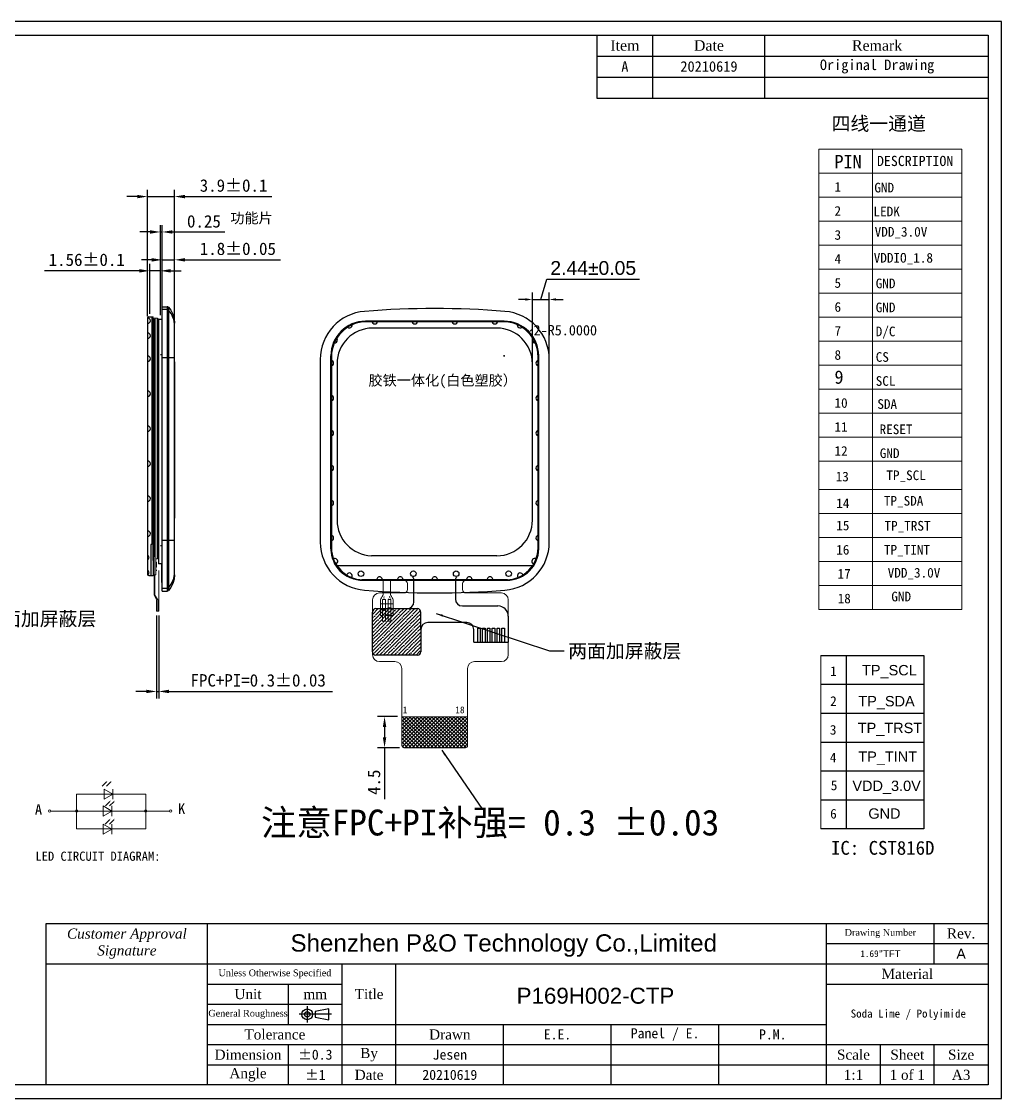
# Model space of a CAD drawing. Header units: inches. Extents: x 62 to 296, y 19 to 175.
# Drawn here: x 153.8 to 295.6, y 19.1 to 174.9 of the extents above; entities that cross this region are included whole.
import ezdxf

# ---------------------------------------------------------------- set-up
doc = ezdxf.new("R2010")
doc.units = ezdxf.units.IN
doc.header["$LTSCALE"] = 0.5
doc.header["$MEASUREMENT"] = 0
doc.linetypes.add('CENTER', pattern=[22, 20, -1, 0, -1])
for name, color, linetype in [('02___PRT_ALL_AXES', 7, 'Continuous'), ('BL-Housing', 7, 'Continuous'), ('BZ', 210, 'Continuous'), ('dim', 4, 'Continuous'), ('dimension', 3, 'Continuous'), ('FPC', 3, 'Continuous'), ('Frame', 7, 'Continuous'), ('圖框', 7, 'Continuous'), ('标注', 3, 'Continuous')]:
    doc.layers.add(name, color=color, linetype=linetype)
for name, color, linetype, lineweight in [('BLU', 2, 'Continuous', 5), ('DIM1', 7, 'Continuous', 13), ('DWG', 7, 'Continuous', 18), ('LED', 210, 'Continuous', 13)]:
    doc.layers.add(name, color=color, linetype=linetype, lineweight=lineweight)
doc.layers.add('C00-FF-00', color=3, linetype='Continuous', true_color=0x00ff00)
doc.styles.get("Standard").update_dxf_attribs({"font": 'arial.ttf'})
doc.styles.add('宋体', font='')
doc.styles.get('宋体').set_extended_font_data('SimSun')
doc.dimstyles.new('ISO-25', dxfattribs={"dimscale": 0.333333, "dimtxt": 2.5, "dimasz": 2.5, "dimexe": 0.3, "dimexo": 0.3, "dimgap": 0.3, "dimtad": 1, "dimdec": 5, "dimdsep": 46, "dimtxsty": 'Standard', "dimcen": 2.5, "dimadec": 0, "dimazin": 2, "dimtfac": 1, "dimtdec": 5, "dimtmove": 0, "dimatfit": 3, "dimfxl": 1, "dimarcsym": 0})
doc.dimstyles.new('ISO-25$0', dxfattribs={"dimtxt": 1.8, "dimasz": 1.5, "dimexe": 1, "dimexo": 0.625, "dimtad": 1, "dimdsep": 46, "dimtxsty": 'Standard', "dimcen": 2.5, "dimclrd": 3, "dimclre": 3, "dimclrt": 3, "dimadec": 0, "dimazin": 0, "dimtfac": 1, "dimtmove": 0, "dimatfit": 3, "dimfxl": 1, "dimarcsym": 0})
doc.dimstyles.get("Standard").update_dxf_attribs({"dimtxt": 0.18, "dimasz": 0.18, "dimexe": 0.18, "dimexo": 0.0625, "dimgap": 0.09, "dimtad": 0, "dimtih": 1, "dimtoh": 1, "dimdec": 4, "dimzin": 0, "dimdsep": 46, "dimtxsty": 'Standard', "dimcen": 0.09, "dimadec": 0, "dimazin": 0, "dimtfac": 1, "dimtdec": 4, "dimtofl": 0, "dimtmove": 0, "dimatfit": 3, "dimfxl": 1, "dimtolj": 1, "dimtzin": 0, "dimarcsym": 0})
doc.dimstyles.new('副本 (2)Standard', dxfattribs={"dimscale": 2, "dimtxt": 1, "dimasz": 0.5, "dimexe": 0.5, "dimexo": 0.5, "dimgap": 0.3, "dimtad": 1, "dimzin": 0, "dimdsep": 46, "dimtxsty": 'Standard', "dimcen": 0, "dimclrd": 5, "dimclre": 5, "dimclrt": 256, "dimadec": 1, "dimazin": 0, "dimtol": 1, "dimtp": 0.05, "dimtm": 0.05, "dimtfac": 1, "dimtofl": 0, "dimtmove": 1, "dimatfit": 3, "dimfxl": 1, "dimtolj": 1, "dimtzin": 0, "dimarcsym": 0})

# ---------------------------------------------------------------- blocks, each defined once
blk = doc.blocks.new('*D56')
at = {"color": 0, "lineweight": -2}
for p, q in [((227.53, 130.19), (227.4, 130.06)), ((227.71, 130.19), (227.53, 130.19)), ((223.54, 126.51), (223.72, 126.51)), ((223.63, 126.42), (223.63, 126.6))]:
    blk.add_line(p, q, dxfattribs=at)
at = {"color": 0}
blk.add_solid([(227.38, 130.09), (227.42, 130.04), (227.27, 129.94)], dxfattribs=at)
at = {"layer": 'Defpoints', "color": 0}
for p in [(227.27, 129.94), (223.63, 126.51)]:
    blk.add_point(p, dxfattribs=at)
at = {"color": 0, "insert": (232.49, 130.19), "char_height": 1.5, "attachment_point": 5, "style": '宋体'}
blk.add_mtext('\\A1;2-R5.0000', dxfattribs=at)
blk = doc.blocks.new('*D59')
at = {"layer": 'Defpoints', "color": 0}
for p in [(174.14, 140.38), (174.14, 133.6), (175.94, 130.66)]:
    blk.add_point(p, dxfattribs=at)
at = {"layer": '标注', "color": 3, "lineweight": -2}
for p, q in [((172.64, 140.38), (171.14, 140.38)), ((174.14, 134.22), (174.14, 141.38)), ((174.14, 140.38), (175.94, 140.38)), ((175.94, 131.28), (175.94, 141.38)), ((177.44, 140.38), (191.26, 140.38))]:
    blk.add_line(p, q, dxfattribs=at)
at = {"layer": '标注', "color": 3}
for points in [[(172.64, 140.63), (172.64, 140.13), (174.14, 140.38)], [(177.44, 140.63), (177.44, 140.13), (175.94, 140.38)]]:
    blk.add_solid(points, dxfattribs=at)
at = {"layer": '标注', "color": 3, "insert": (185.1, 141.97), "char_height": 1.8, "attachment_point": 5, "style": '宋体'}
blk.add_mtext('1.8%%P0.05', dxfattribs=at)
blk = doc.blocks.new('*D60')
at = {"color": 5, "lineweight": -2}
for p, q in [((228.94, 134.65), (229.82, 137.57)), ((229.82, 137.57), (243.24, 137.57)), ((227.72, 124.97), (227.72, 135.65)), ((230.16, 124.97), (230.16, 135.65)), ((226.72, 134.65), (225.72, 134.65)), ((227.72, 134.65), (230.16, 134.65)), ((231.16, 134.65), (232.16, 134.65))]:
    blk.add_line(p, q, dxfattribs=at)
at = {"color": 5}
for points in [[(226.72, 134.82), (226.72, 134.48), (227.72, 134.65)], [(231.16, 134.82), (231.16, 134.48), (230.16, 134.65)]]:
    blk.add_solid(points, dxfattribs=at)
at = {"layer": 'Defpoints', "color": 0}
for p in [(230.16, 134.65), (227.72, 123.97), (230.16, 123.97)]:
    blk.add_point(p, dxfattribs=at)
at = {"insert": (236.53, 139.19), "char_height": 2, "attachment_point": 5}
blk.add_mtext('\\A1;2.44±0.05', dxfattribs=at)
blk = doc.blocks.new('jsfj')
at = {"layer": 'DIM1', "color": 0}
for p, q in [((1281.38, -361.33), (1281.38, -396.16)), ((1281.63, -361.33), (1281.63, -398.46)), ((1281.88, -361.33), (1281.63, -361.33)), ((1281.88, -398.46), (1281.88, -361.33)), ((1281.63, -396.66), (1281.53, -396.66)), ((1281.53, -396.66), (1281.53, -397.36)), ((1281.53, -397.36), (1281.63, -397.36)), ((1281.63, -398.46), (1281.88, -398.46))]:
    blk.add_line(p, q, dxfattribs=at)
at = {"layer": 'DIM1'}
for p, q in [((1281.63, -361.33), (1281.38, -361.33)), ((1281.63, -396.16), (1281.38, -396.16))]:
    blk.add_line(p, q, dxfattribs=at)
blk = doc.blocks.new('sdfa')
at = {"color": 2}
for points in [[(1199.18, -387.95), (1199.05, -387.95), (1199.05, -353.58), (1199.18, -353.58)], [(1199.68, -387.95), (1199.81, -387.95), (1199.81, -353.58), (1199.68, -353.58)]]:
    blk.add_lwpolyline(points, close=True, dxfattribs=at)
blk.add_blockref('jsfj', (-82.2, 7.94))
blk = doc.blocks.new('*D61')
at = {"layer": 'Defpoints', "color": 0}
for p in [(172.34, 138.79), (172.34, 131.94), (173.89, 131.77)]:
    blk.add_point(p, dxfattribs=at)
at = {"layer": '标注', "color": 3, "lineweight": -2}
for p, q in [((170.84, 138.79), (157.12, 138.79)), ((172.34, 132.57), (172.34, 139.79)), ((173.89, 138.79), (172.34, 138.79)), ((173.89, 132.4), (173.89, 139.79)), ((175.39, 138.79), (176.89, 138.79))]:
    blk.add_line(p, q, dxfattribs=at)
at = {"layer": '标注', "color": 3}
for points in [[(170.84, 139.04), (170.84, 138.54), (172.34, 138.79)], [(175.39, 139.04), (175.39, 138.54), (173.89, 138.79)]]:
    blk.add_solid(points, dxfattribs=at)
at = {"layer": '标注', "color": 3, "insert": (163.23, 140.38), "char_height": 1.8, "attachment_point": 5, "style": '宋体'}
blk.add_mtext('{\\fSimSun|b0|i0|c134|p2;1.56%%p0.1}', dxfattribs=at)
blk = doc.blocks.new('*D62')
at = {"layer": 'Defpoints', "color": 0}
for p in [(175.94, 149.53), (172.04, 131.58), (175.94, 130.66)]:
    blk.add_point(p, dxfattribs=at)
at = {"layer": '标注', "color": 3, "lineweight": -2}
for p, q in [((172.04, 132.21), (172.04, 150.53)), ((175.94, 131.28), (175.94, 150.53)), ((170.54, 149.53), (169.04, 149.53)), ((172.04, 149.53), (175.94, 149.53)), ((177.44, 149.53), (190.02, 149.53))]:
    blk.add_line(p, q, dxfattribs=at)
at = {"layer": '标注', "color": 3}
for points in [[(170.54, 149.78), (170.54, 149.28), (172.04, 149.53)], [(177.44, 149.78), (177.44, 149.28), (175.94, 149.53)]]:
    blk.add_solid(points, dxfattribs=at)
at = {"layer": '标注', "color": 3, "insert": (184.48, 151.12), "char_height": 1.8, "attachment_point": 5, "style": '宋体'}
blk.add_mtext('3.9%%p0.1', dxfattribs=at)
blk = doc.blocks.new('*D65')
at = {"layer": 'Defpoints', "color": 0}
for p in [(174.14, 144.41), (173.89, 131.77), (174.14, 131.77)]:
    blk.add_point(p, dxfattribs=at)
at = {"layer": '标注', "color": 3, "lineweight": -2}
for p, q in [((173.89, 132.4), (173.89, 145.41)), ((174.14, 132.4), (174.14, 145.41)), ((172.39, 144.41), (170.89, 144.41)), ((173.89, 144.41), (174.14, 144.41)), ((175.64, 144.41), (183.23, 144.41))]:
    blk.add_line(p, q, dxfattribs=at)
at = {"layer": '标注', "color": 3}
for points in [[(172.39, 144.66), (172.39, 144.16), (173.89, 144.41)], [(175.64, 144.66), (175.64, 144.16), (174.14, 144.41)]]:
    blk.add_solid(points, dxfattribs=at)
at = {"layer": '标注', "color": 3, "insert": (180.19, 145.94), "char_height": 1.8, "attachment_point": 5, "style": '宋体'}
blk.add_mtext('0.25', dxfattribs=at)
blk = doc.blocks.new('*D66')
at = {"color": 3, "lineweight": -2}
for p, q in [((173.34, 88.93), (173.34, 76.95)), ((173.64, 88.93), (173.64, 76.95)), ((171.84, 77.95), (170.34, 77.95)), ((173.34, 77.95), (173.64, 77.95)), ((175.14, 77.95), (198.79, 77.95))]:
    blk.add_line(p, q, dxfattribs=at)
at = {"color": 3}
for points in [[(171.84, 78.2), (171.84, 77.7), (173.34, 77.95)], [(175.14, 78.2), (175.14, 77.7), (173.64, 77.95)]]:
    blk.add_solid(points, dxfattribs=at)
at = {"layer": 'Defpoints', "color": 0}
for p in [(173.34, 89.56), (173.64, 89.56), (173.34, 77.95)]:
    blk.add_point(p, dxfattribs=at)
at = {"color": 3, "insert": (188.04, 79.54), "char_height": 1.8, "attachment_point": 5, "style": '宋体'}
blk.add_mtext('FPC+PI=0.3%%p0.03', dxfattribs=at)
blk = doc.blocks.new('*D71')
at = {"color": 3, "lineweight": -2}
for p, q in [((208.21, 74.3), (205.33, 74.3)), ((206.33, 72.8), (206.33, 71.3)), ((208.51, 69.8), (205.33, 69.8)), ((206.33, 69.8), (206.33, 62.39))]:
    blk.add_line(p, q, dxfattribs=at)
at = {"color": 3}
for points in [[(206.08, 72.8), (206.58, 72.8), (206.33, 74.3)], [(206.08, 71.3), (206.58, 71.3), (206.33, 69.8)]]:
    blk.add_solid(points, dxfattribs=at)
at = {"layer": 'Defpoints', "color": 0}
for p in [(206.33, 74.3), (208.84, 74.3), (209.14, 69.8)]:
    blk.add_point(p, dxfattribs=at)
at = {"color": 3, "insert": (204.81, 64.81), "char_height": 1.8, "attachment_point": 5, "rotation": 90, "style": '宋体'}
blk.add_mtext('4.5', dxfattribs=at)

msp = doc.modelspace()

# ---------------------------------------------------------------- hatches: boundary and pattern name
h = msp.add_hatch()
h.set_pattern_fill('ANSI35', color=256, scale=3, style=0)
h.set_pattern_definition([(45, (-254.3882, -21.9897), (-0.5303301, 0.5303301), []), (45, (-253.8579, -21.9897), (-0.5303301, 0.5303301), [0.9375, -0.1875, 0, -0.1875])])
h.paths.add_polyline_path([(211.08898, 83.19015, 0.414213562), (211.58898, 83.69015), (211.58898, 86.9224), (211.58898, 89.4224, 0.414213562), (211.08898, 89.9224), (209.58898, 89.9224), (205.08898, 89.9224, 0.414213562), (204.58898, 89.4224), (204.58898, 83.69015, 0.414213562), (205.08898, 83.19015)])
at = {"layer": 'DWG'}
h = msp.add_hatch(dxfattribs=at)
h.set_pattern_fill('ANSI37', color=0, scale=3, style=0)
h.paths.add_polyline_path([(218.33544, 74.29772), (208.83544, 74.29772), (208.83544, 70.09751, 0.414213562), (209.13544, 69.79751), (218.03544, 69.79751, 0.414213562), (218.33544, 70.09751)])

# ---------------------------------------------------------------- linework, layer by layer
at = {"color": 0}
for p, q in [((237.05728, 172.90382), (237.05728, 163.77998)), ((237.05728, 163.77998), (293.66444, 163.77998))]:
    msp.add_line(p, q, dxfattribs=at)
at = {"linetype": 'Continuous', "lineweight": 0}
for p, q in [((276.95102, 89.82124), (276.95102, 156.3804)), ((269.16568, 152.9082), (289.85571, 152.9082)), ((269.16568, 149.43599), (289.85571, 149.43599)), ((269.16568, 145.96378), (289.85571, 145.96378)), ((269.16568, 142.49157), (289.85571, 142.49157)), ((269.16568, 139.01936), (289.85571, 139.01936)), ((269.16568, 135.54715), (289.85571, 135.54715)), ((269.16568, 132.07494), (289.85571, 132.07494)), ((269.16568, 128.60273), (289.85571, 128.60273)), ((269.16568, 125.13053), (289.85571, 125.13053)), ((269.16568, 121.65832), (289.85571, 121.65832)), ((269.16568, 118.18611), (289.85571, 118.18611)), ((269.16568, 114.7139), (289.85571, 114.7139)), ((269.16568, 111.24169), (289.85571, 111.24169)), ((269.16568, 107.18228), (289.85571, 107.18228)), ((269.16568, 103.71007), (289.85571, 103.71007)), ((269.16568, 100.23786), (289.85571, 100.23786)), ((269.16568, 96.76565), (289.85571, 96.76565)), ((269.16568, 93.29344), (289.85571, 93.29344)), ((269.16568, 89.82124), (289.85571, 89.82124))]:
    msp.add_line(p, q, dxfattribs=at)
at = {"color": 7, "linetype": 'Continuous'}
for p, q in [((174.14238, 133.59957), (174.86426, 133.59957)), ((174.14238, 92.46476), (174.14238, 133.59955)), ((174.86426, 133.19898), (174.14238, 133.19898)), ((174.86426, 133.59957), (174.86426, 92.46473)), ((175.04846, 133.5186), (175.04846, 92.54571)), ((174.14238, 126.62415), (173.89238, 126.62415)), ((174.14238, 126.25324), (175.94238, 126.25324)), ((175.94238, 125.62415), (175.94238, 102.99015)), ((197.02963, 125.98548), (197.02963, 99.54331)), ((230.16447, 99.54331), (230.16447, 125.98548)), ((174.14238, 99.81107), (175.94238, 99.81107)), ((174.14238, 98.99015), (173.89238, 98.99015)), ((174.04238, 96.39015), (174.04238, 93.69015)), ((174.04238, 94.89015), (174.14238, 94.89015)), ((174.04238, 93.89015), (174.14238, 93.89015)), ((174.14238, 92.86532), (174.86426, 92.86532)), ((174.14238, 92.46473), (174.86426, 92.46473))]:
    msp.add_line(p, q, dxfattribs=at)
at = {"color": 6, "linetype": 'Continuous'}
for p, q in [((174.14238, 131.77415), (173.60238, 131.77415)), ((173.60238, 131.77415), (173.60238, 96.39015)), ((203.71105, 131.5064), (223.48305, 131.5064)), ((198.56105, 98.7224), (198.56105, 126.3564)), ((228.63305, 126.3564), (228.63305, 98.7224)), ((174.14238, 96.39015), (173.60238, 96.39015)), ((227.83205, 96.1224), (199.36205, 96.1224))]:
    msp.add_line(p, q, dxfattribs=at)
at = {"color": 3}
for p, q in [((222.57498, 130.5064), (204.60298, 130.5064)), ((199.45298, 125.3564), (199.45298, 102.7224)), ((227.72498, 102.7224), (227.72498, 125.3564)), ((222.59705, 97.57244), (204.44704, 97.57244)), ((173.35238, 95.44015), (173.22238, 95.44015)), ((173.35238, 95.44015), (173.22238, 95.44015))]:
    msp.add_line(p, q, dxfattribs=at)
at = {"color": 0, "linetype": 'ByBlock'}
for p, q in [((269.46831, 83.15894), (284.37909, 83.15894)), ((273.18064, 58.08684), (273.18064, 83.15894)), ((284.37909, 83.15894), (284.37909, 58.08684)), ((269.46831, 78.98026), (284.37909, 78.98026)), ((269.46831, 74.80157), (284.37909, 74.80157)), ((269.46831, 70.62289), (284.37909, 70.62289)), ((269.46831, 66.44421), (284.37909, 66.44421)), ((269.46831, 62.26552), (284.37909, 62.26552)), ((284.37909, 58.08684), (269.46831, 58.08684))]:
    msp.add_line(p, q, dxfattribs=at)
at = {"linetype": 'Continuous', "lineweight": 0}
msp.add_lwpolyline([(269.16568, 89.82124), (269.16568, 156.3804), (289.85571, 156.3804), (289.85571, 89.82124)], dxfattribs=at)
at = {"color": 7, "linetype": 'Continuous'}
for centre, radius, start, end in [((174.86426, 133.34957), 0.25, 42.5406382, 90.0000005), ((174.86435, 132.94865), 0.25032, 42.6519335, 90.0208487), ((172.56657, 130.82995), 3.37582, 0.0241025, 42.6761686), ((203.99705, 125.98548), 6.96742, 94.5206123, 180), ((213.59705, 4.5644), 128.76742, 85.4793877, 94.5206123), ((223.19705, 125.98548), 6.96742, 0, 85.4793877), ((203.99705, 99.54331), 6.96742, 180, 265.4793877), ((223.19705, 99.54331), 6.96742, 274.5206123, 0), ((172.56657, 95.23436), 3.37582, 317.3238314, 359.9758975), ((174.86435, 93.11564), 0.25032, 269.979166, 317.3488122), ((174.86426, 92.71473), 0.25, 269.9999995, 317.4593618), ((213.59705, 220.9644), 128.76742, 265.4793877, 274.5206123)]:
    msp.add_arc(centre, radius, start, end, dxfattribs=at)
at = {"color": 6, "linetype": 'Continuous'}
for centre, radius, start, end in [((203.71105, 126.3564), 5.15, 90, 180), ((223.48305, 126.3564), 5.15, 0, 90), ((203.29752, 98.75821), 4.73661, 180.4332691, 213.8125775), ((223.89658, 98.75821), 4.73661, 326.1874225, 359.5667309)]:
    msp.add_arc(centre, radius, start, end, dxfattribs=at)
at = {"color": 3}
for centre, start, end in [((204.60298, 125.3564), 90, 180), ((222.57498, 125.3564), 0, 90), ((204.60298, 102.7224), 180, 268.2648481), ((222.57498, 102.7224), 270.245537, 0)]:
    msp.add_arc(centre, 5.15, start, end, dxfattribs=at)
at = {"layer": '02___PRT_ALL_AXES', "color": 7, "linetype": 'Continuous'}
msp.add_line((175.94238, 94.8398), (175.94238, 131.22451), dxfattribs=at)
for points in [[(175.04845, 133.5186), (175.38296, 133.08984), (175.6903, 132.5075), (175.87862, 131.87767), (175.94238, 131.22457)], [(175.94238, 94.83973), (175.87862, 94.18663), (175.6903, 93.55681), (175.38296, 92.97446), (175.04845, 92.54571)]]:
    msp.add_lwpolyline(points, dxfattribs=at)
at = {"layer": 'BL-Housing'}
for p, q in [((172.6329, 132.14015), (172.7829, 132.14015)), ((172.7829, 132.14015), (172.7829, 97.46015)), ((172.7829, 97.46015), (172.8529, 96.26015)), ((172.8529, 96.26015), (172.8529, 94.71015)), ((172.5229, 94.71015), (172.8529, 94.71015))]:
    msp.add_line(p, q, dxfattribs=at)
at = {"layer": 'BLU', "ltscale": 5}
for p, q in [((172.8379, 132.14015), (172.7829, 132.14015)), ((172.8379, 132.14015), (172.8479, 97.46015)), ((172.84779, 97.46394), (172.91779, 96.26394)), ((172.9179, 96.26015), (172.9179, 94.71015)), ((172.8529, 94.71015), (172.9179, 94.71015))]:
    msp.add_line(p, q, dxfattribs=at)
at = {"layer": 'BZ'}
for p, q in [((172.0429, 131.99015), (172.0429, 94.86015)), ((172.1929, 132.14015), (172.6329, 132.14015)), ((172.6329, 132.14015), (172.6329, 99.21015)), ((223.63366, 131.5064), (203.56366, 131.5064)), ((198.56366, 98.5764), (198.56366, 126.5064)), ((228.63366, 98.5764), (228.63366, 126.5064)), ((172.5229, 99.21015), (172.5229, 94.71015)), ((172.6329, 99.21015), (172.5229, 99.21015)), ((172.1929, 94.71015), (172.5229, 94.71015)), ((224.13366, 94.0764), (203.06366, 94.0764))]:
    msp.add_line(p, q, dxfattribs=at)
for centre in [(202.90866, 94.9764), (210.49866, 94.9764), (216.69866, 94.9764), (224.28866, 94.9764)]:
    msp.add_circle(centre, 0.4, dxfattribs=at)
for centre, radius, start, end in [((172.1929, 131.99015), 0.15, 90, 180), ((172.0429, 131.5803), 0.4, 270, 90), ((203.56366, 126.5064), 5, 90, 180), ((201.26452, 130.94654), 0.4, 209.6812561, 25.0696623), ((204.91366, 131.5064), 0.4, 180, 0), ((210.70366, 131.5064), 0.4, 180, 0), ((216.49366, 131.5064), 0.4, 180, 0), ((222.28366, 131.5064), 0.4, 180, 0), ((223.63366, 126.5064), 5, 0, 90), ((225.9328, 130.94654), 0.4, 154.9303377, 330.3187439), ((172.0429, 129.41028), 0.4, 270, 90), ((199.10872, 128.77652), 0.4, 245.2902247, 60.7053391), ((228.08861, 128.77652), 0.4, 119.2946609, 294.7097753), ((172.0429, 126.07515), 0.4, 270, 90), ((198.56366, 125.4414), 0.4, 270, 90), ((228.63366, 125.4414), 0.4, 90, 270), ((172.0429, 121.01515), 0.4, 270, 90), ((198.56366, 120.3814), 0.4, 270, 90), ((228.63366, 120.3814), 0.4, 90, 270), ((172.0429, 115.95515), 0.4, 270, 90), ((198.56366, 115.3214), 0.4, 270, 90), ((228.63366, 115.3214), 0.4, 90, 270), ((172.0429, 110.89515), 0.4, 270, 90), ((198.56366, 110.2614), 0.4, 270, 90), ((228.63366, 110.2614), 0.4, 90, 270), ((172.0429, 105.83515), 0.4, 270, 90), ((198.56366, 105.2014), 0.4, 270, 90), ((228.63366, 105.2014), 0.4, 90, 270), ((172.0429, 100.77515), 0.4, 270, 90), ((198.56366, 100.1414), 0.4, 270, 90), ((228.63366, 100.1414), 0.4, 90, 270), ((203.06366, 98.5764), 4.5, 180, 270), ((224.13366, 98.5764), 4.5, 270, 0), ((171.8429, 97.32913), 0.4, 300, 60), ((199.15735, 96.77897), 0.4, 266.9909652, 142.4264606), ((228.03997, 96.77897), 0.4, 37.5735394, 273.0090348), ((171.8429, 95.1392), 0.4, 302.0834213, 60), ((201.23124, 94.68638), 0.4, 307.0591535, 182.4946489), ((225.96608, 94.68638), 0.4, 357.5053511, 232.9408465), ((172.1929, 94.86015), 0.15, 180, 270), ((205.59866, 94.1264), 0.4, 352.8192442, 187.1807558), ((208.59866, 94.1264), 0.4, 352.8192442, 187.1807558), ((213.59866, 94.1264), 0.4, 352.8192442, 187.1807558), ((218.59866, 94.1264), 0.4, 345.5224878, 194.4775122), ((221.59866, 94.1264), 0.4, 352.8192442, 187.1807558)]:
    msp.add_arc(centre, radius, start, end, dxfattribs=at)
at = {"layer": 'dim', "color": 0}
for p, q in [((223.48466, 131.5064), (203.71266, 131.5064)), ((223.48466, 131.4264), (203.71266, 131.4264)), ((198.56266, 126.3564), (198.56266, 98.7224)), ((198.64266, 126.3564), (198.64266, 98.7224)), ((228.55466, 98.7224), (228.55466, 126.3564)), ((228.63466, 98.7224), (228.63466, 126.3564)), ((203.21266, 94.1024), (223.98466, 94.1024)), ((203.21266, 94.0224), (220.96758, 94.0224)), ((220.96758, 94.0224), (223.98466, 94.0224))]:
    msp.add_line(p, q, dxfattribs=at)
for centre, radius, start, end in [((203.71266, 126.3564), 5.15, 90, 180), ((203.71266, 126.3564), 5.07, 90, 180), ((223.48466, 126.3564), 5.15, 0, 90), ((223.48466, 126.3564), 5.07, 0, 90), ((203.29913, 98.75821), 4.73661, 180.4332691, 268.9539476), ((203.29913, 98.75821), 4.65661, 180.4332691, 268.9539476), ((223.89819, 98.75821), 4.65661, 271.0460524, 359.5667309), ((223.89819, 98.75821), 4.73661, 271.0460524, 359.5667309)]:
    msp.add_arc(centre, radius, start, end, dxfattribs=at)
at = {"layer": 'DWG', "color": 30, "lineweight": 0}
for p, q in [((209.62879, 92.69015), (209.62879, 93.54016)), ((217.62879, 93.54016), (217.62879, 92.69015)), ((209.12879, 92.19015), (205.5895, 92.19015)), ((218.12879, 92.19015), (223.23752, 92.19015)), ((204.5895, 91.19015), (204.5895, 83.27074)), ((206.05506, 91.22475), (206.05506, 88.12475)), ((206.05506, 91.22475), (206.45506, 91.22475)), ((206.45506, 91.22475), (206.45506, 88.12475)), ((206.85506, 91.22475), (206.85506, 88.12475)), ((206.85506, 91.22475), (207.25506, 91.22475)), ((207.25506, 91.22475), (207.25506, 88.12475)), ((224.23752, 91.19015), (224.23752, 83.27074)), ((205.5895, 82.27074), (207.83544, 82.27074)), ((208.83544, 81.27074), (208.83544, 70.09751)), ((218.33544, 81.27074), (218.33544, 70.09751)), ((223.23752, 82.27074), (219.33544, 82.27074)), ((218.03544, 69.79751), (209.13544, 69.79751))]:
    msp.add_line(p, q, dxfattribs=at)
at = {"layer": 'DWG', "color": 0}
for p, q in [((269.46831, 83.15894), (269.46831, 58.08684)), ((208.83544, 74.29772), (218.33544, 74.29772))]:
    msp.add_line(p, q, dxfattribs=at)
at = {"layer": 'DWG', "color": 30, "lineweight": 0}
for points in [[(206.05506, 88.12475), (206.45506, 88.12475)], [(206.85506, 88.12475), (207.25506, 88.12475)]]:
    msp.add_lwpolyline(points, dxfattribs=at)
for centre, radius, start, end in [((209.12879, 93.54016), 0.5, 0, 74.6796572), ((218.12879, 93.54016), 0.5, 105.3203428, 180), ((205.5895, 91.19015), 1, 90, 180), ((209.12879, 92.69015), 0.5, 270, 0), ((218.12879, 92.69015), 0.5, 180, 270), ((223.23752, 91.19015), 1, 0, 90), ((205.5895, 83.27074), 1, 180, 270), ((223.23752, 83.27074), 1, 270, 0), ((207.83544, 81.27074), 1, 0, 90), ((219.33544, 81.27074), 1, 90, 180), ((209.13544, 70.09751), 0.3, 180, 270), ((218.03544, 70.09751), 0.3, 270, 0)]:
    msp.add_arc(centre, radius, start, end, dxfattribs=at)
at = {"layer": 'FPC', "lineweight": 5}
for p, q in [((173.64238, 95.44015), (173.64238, 89.55851)), ((172.96567, 91.87594), (172.96567, 94.71015)), ((173.09567, 91.87594), (173.09567, 94.71015)), ((206.10523, 91.98077), (206.10523, 94.0724)), ((206.10523, 91.98077), (206.10523, 94.0724)), ((207.2049, 91.98077), (207.2049, 94.0724)), ((207.2049, 91.98077), (207.2049, 94.0724)), ((173.34238, 91.21352), (172.96567, 91.87594)), ((173.51238, 91.21352), (173.09567, 91.87594)), ((173.34238, 89.55851), (173.34238, 91.21352)), ((173.51238, 89.55851), (173.51238, 91.21352)), ((205.75506, 91.19509), (205.75506, 88.92475)), ((205.75506, 91.19509), (205.75506, 88.92475)), ((207.55506, 90.62475), (205.75506, 90.62475)), ((205.86734, 91.51079), (205.99296, 91.66507)), ((205.86734, 91.51079), (205.99296, 91.66507)), ((206.05506, 90.92475), (206.05506, 89.92475)), ((206.45506, 90.62475), (206.05506, 90.62475)), ((206.05506, 90.62475), (206.05506, 89.92475)), ((206.45506, 89.92475), (206.45506, 90.92475)), ((206.45506, 89.92475), (206.45506, 90.62475)), ((206.85506, 90.92475), (206.85506, 90.12475)), ((206.85506, 90.62475), (206.85506, 90.12475)), ((207.25506, 90.12475), (207.25506, 90.92475)), ((207.25506, 90.12475), (207.25506, 90.62475)), ((207.44279, 91.51079), (207.31717, 91.66507)), ((207.44279, 91.51079), (207.31717, 91.66507)), ((207.55506, 91.19509), (207.55506, 88.92475)), ((207.55506, 91.19509), (207.55506, 88.92475)), ((173.64238, 89.55851), (173.34238, 89.55851)), ((206.13006, 88.92475), (205.75506, 88.92475)), ((206.13006, 88.92475), (205.75506, 88.92475)), ((206.05506, 89.62475), (206.05506, 89.07475)), ((206.05506, 89.62475), (206.05506, 89.07475)), ((206.45506, 89.07475), (206.45506, 89.62475)), ((206.45506, 89.07475), (206.45506, 89.62475)), ((206.85506, 89.82475), (206.85506, 89.07475)), ((206.85506, 89.82475), (206.85506, 89.07475)), ((207.55506, 88.92475), (207.18006, 88.92475)), ((207.55506, 88.92475), (207.18006, 88.92475)), ((207.25506, 89.82475), (207.25506, 89.07475)), ((207.25506, 89.82475), (207.25506, 89.07475))]:
    msp.add_line(p, q, dxfattribs=at)
at = {"layer": 'FPC', "color": 2}
for p, q in [((210.58898, 90.9224), (210.58898, 94.1224)), ((216.58898, 94.1224), (216.58898, 91.3224)), ((204.58898, 83.69015), (204.58898, 89.4224)), ((205.08898, 89.9224), (209.58898, 89.9224)), ((209.58898, 89.9224), (211.08898, 89.9224)), ((211.58898, 86.9224), (211.58898, 89.4224)), ((217.58898, 90.3224), (222.73898, 90.3224)), ((224.23898, 88.8224), (224.23898, 85.09015)), ((218.23898, 87.9224), (212.58898, 87.9224)), ((211.58898, 86.9224), (211.58898, 83.69015)), ((219.23898, 85.09015), (219.23898, 86.9224)), ((219.82205, 85.09015), (219.82205, 87.09015)), ((219.82205, 87.09015), (220.17205, 87.09015)), ((220.17205, 87.09015), (220.17205, 85.09015)), ((220.52205, 85.09015), (220.52205, 87.09015)), ((220.52205, 87.09015), (220.87205, 87.09015)), ((220.87205, 87.09015), (220.87205, 85.09015)), ((221.22205, 85.09015), (221.22205, 87.09015)), ((221.22205, 87.09015), (221.57205, 87.09015)), ((221.57205, 87.09015), (221.57205, 85.09015)), ((221.92205, 85.09015), (221.92205, 87.09015)), ((221.92205, 87.09015), (222.27205, 87.09015)), ((222.27205, 87.09015), (222.27205, 85.09015)), ((222.62205, 85.09015), (222.62205, 87.09015)), ((222.62205, 87.09015), (222.97205, 87.09015)), ((222.97205, 87.09015), (222.97205, 85.09015)), ((223.32205, 85.09015), (223.32205, 87.09015)), ((223.32205, 87.09015), (223.67205, 87.09015)), ((223.67205, 87.09015), (223.67205, 85.09015)), ((219.23898, 85.09015), (224.23898, 85.09015)), ((219.82205, 85.09015), (220.17205, 85.09015)), ((220.52205, 85.09015), (220.87205, 85.09015)), ((221.22205, 85.09015), (221.57205, 85.09015)), ((221.92205, 85.09015), (222.27205, 85.09015)), ((222.62205, 85.09015), (222.97205, 85.09015)), ((223.32205, 85.09015), (223.67205, 85.09015)), ((211.08898, 83.19015), (205.08898, 83.19015))]:
    msp.add_line(p, q, dxfattribs=at)
at = {"layer": 'FPC', "lineweight": 5}
msp.add_lwpolyline([(206.38006, 88.92475), (206.93006, 88.92475)], dxfattribs=at)
at = {"layer": 'FPC', "lineweight": 5, "ltscale": 2}
msp.add_lwpolyline([(206.38006, 88.92475), (206.93006, 88.92475)], dxfattribs=at)
at = {"layer": 'FPC', "lineweight": 5}
for centre in [(206.25506, 89.77475), (206.25506, 89.77475), (207.05506, 89.97475), (207.05506, 89.97475)]:
    msp.add_circle(centre, 0.125, dxfattribs=at)
at = {"layer": 'FPC', "color": 2}
for centre, radius, start, end in [((210.08898, 94.1224), 0.5, 0, 53.1301023), ((217.08898, 94.1224), 0.5, 126.8698977, 180), ((209.58898, 90.9224), 1, 270, 0), ((217.58898, 91.3224), 1, 180, 270), ((205.08898, 89.4224), 0.5, 90, 180), ((211.08898, 89.4224), 0.5, 0, 90), ((222.73898, 88.8224), 1.5, 0, 90), ((212.58898, 86.9224), 1, 90, 180), ((218.23898, 86.9224), 1, 0, 90), ((205.08898, 83.69015), 0.5, 180, 270), ((211.08898, 83.69015), 0.5, 270, 0)]:
    msp.add_arc(centre, radius, start, end, dxfattribs=at)
at = {"layer": 'FPC', "lineweight": 5}
for centre, radius, start, end in [((205.60523, 91.98077), 0.5, 320.8461139, 360), ((207.7049, 91.98077), 0.5, 180, 219.1538861), ((206.25506, 91.19509), 0.5, 140.8461139, 180), ((207.05506, 91.19509), 0.5, 360, 39.1538861), ((206.25506, 89.77475), 0.25, 143.1301024, 216.8698976), ((206.25506, 89.77475), 0.25, 143.1301024, 216.8698976), ((206.25506, 88.92475), 0.25, 143.1301024, 180), ((206.25506, 88.92475), 0.25, 143.1301024, 180), ((206.25506, 88.92475), 0.125, 360, 180), ((206.25506, 88.92475), 0.125, 360, 180), ((206.25506, 89.77475), 0.25, 323.1301024, 36.8698976), ((206.25506, 89.77475), 0.25, 323.1301024, 36.8698976), ((206.25506, 88.92475), 0.25, 360, 36.8698976), ((206.25506, 88.92475), 0.25, 360, 36.8698976), ((207.05506, 89.97475), 0.25, 143.1301024, 216.8698976), ((207.05506, 89.97475), 0.25, 143.1301024, 216.8698976), ((207.05506, 88.92475), 0.25, 143.1301024, 180), ((207.05506, 88.92475), 0.25, 143.1301024, 180), ((207.05506, 88.92475), 0.125, 360, 180), ((207.05506, 88.92475), 0.125, 360, 180), ((207.05506, 89.97475), 0.25, 323.1301024, 36.8698976), ((207.05506, 89.97475), 0.25, 323.1301024, 36.8698976), ((207.05506, 88.92475), 0.25, 360, 36.8698976), ((207.05506, 88.92475), 0.25, 360, 36.8698976)]:
    msp.add_arc(centre, radius, start, end, dxfattribs=at)
at = {"layer": 'Frame', "color": 7}
for p, q in [((245.16736, 163.77998), (245.16736, 172.90382)), ((261.38752, 163.77998), (261.38752, 172.90382)), ((237.05728, 169.86254), (293.66444, 169.86254)), ((237.05728, 166.82126), (293.66444, 166.82126)), ((237.05728, 166.82126), (293.66444, 166.82126)), ((157.35832, 44.38663), (293.66444, 44.38663)), ((157.35832, 21.01987), (157.35832, 44.38663)), ((180.72509, 21.01987), (180.72509, 44.38663)), ((270.29768, 21.01987), (270.29768, 44.38663)), ((285.87552, 38.54494), (285.87552, 44.38663)), ((270.29768, 41.46579), (293.66444, 41.46579)), ((157.35832, 38.54494), (293.66444, 38.54494)), ((200.19739, 21.01987), (200.19739, 38.54494)), ((207.98631, 21.01987), (207.98631, 38.54494)), ((180.72509, 35.6241), (200.19739, 35.6241)), ((192.40847, 29.7824), (192.40847, 35.6241)), ((270.29768, 35.6241), (293.66444, 35.6241)), ((180.72509, 32.70325), (200.19739, 32.70325)), ((180.72509, 29.7824), (270.29768, 29.7824)), ((223.56415, 21.01987), (223.56415, 29.7824)), ((239.14199, 21.01987), (239.14199, 29.7824)), ((254.71983, 21.01987), (254.71983, 29.7824)), ((180.72509, 26.86156), (293.66444, 26.86156)), ((192.40847, 21.01987), (192.40847, 26.86156)), ((278.0866, 21.01987), (278.0866, 26.86156)), ((285.87552, 21.01987), (285.87552, 26.86156)), ((180.72509, 23.94071), (293.66444, 23.94071))]:
    msp.add_line(p, q, dxfattribs=at)
at = {"layer": 'Frame', "color": 7, "linetype": 'CENTER'}
for p, q in [((198.6396, 31.24283), (193.96625, 31.24283)), ((195.13459, 32.41117), (195.13459, 30.07449))]:
    msp.add_line(p, q, dxfattribs=at)
at = {"layer": 'Frame', "color": 7}
for points in [[(295.61167, 174.85105), (61.94404, 174.85105), (61.94404, 19.07264), (295.61167, 19.07264)], [(293.66444, 21.01987), (63.89127, 21.01987), (63.89127, 172.90382), (293.66444, 172.90382)], [(198.25016, 30.46393), (198.25016, 32.02172), (196.30293, 31.63227), (196.30293, 30.85338)]]:
    msp.add_lwpolyline(points, close=True, dxfattribs=at)
for radius in [0.77889, 0.38945]:
    msp.add_circle((195.13459, 31.24283), radius, dxfattribs=at)
at = {"layer": 'LED', "lineweight": 0}
for p, q in [((161.76684, 63.10226), (161.76696, 58.06668)), ((161.76684, 63.10226), (171.77086, 63.10226)), ((165.7646, 63.8326), (165.7646, 62.37191)), ((167.02959, 63.10226), (165.7646, 63.8326)), ((167.02959, 63.10226), (165.7646, 62.37191)), ((167.02959, 63.8326), (167.02959, 62.37191)), ((171.77086, 63.10226), (171.77086, 58.06668)), ((165.61647, 61.38306), (165.61647, 59.92236)), ((166.88146, 60.65271), (165.61647, 61.38306)), ((166.88146, 61.38306), (166.88146, 59.92236)), ((158.05223, 60.65271), (175.19809, 60.65271)), ((166.88146, 60.65271), (165.61647, 59.92236)), ((161.76696, 58.06668), (171.77086, 58.06668)), ((165.59567, 58.75705), (165.59567, 57.29636)), ((166.86067, 58.02671), (165.59567, 58.75705)), ((166.86067, 58.02671), (165.59567, 57.29636)), ((166.86067, 58.75705), (166.86067, 57.29636))]:
    msp.add_line(p, q, dxfattribs=at)
for points in [[(166.08433, 64.85876), (165.46289, 64.23732)], [(166.69818, 64.85194), (166.07675, 64.2305)], [(166.55151, 62.0085), (165.93007, 61.38706)], [(167.16537, 62.00167), (166.54393, 61.38024)], [(166.53072, 59.3825), (165.90928, 58.76106)], [(167.14458, 59.37567), (166.52314, 58.75423)]]:
    msp.add_lwpolyline(points, dxfattribs=at)
for centre, radius in [((157.88167, 60.65271), 0.17056), ((161.7669, 60.65271), 0.168), ((171.77086, 60.65271), 0.168), ((175.36865, 60.65271), 0.17056)]:
    msp.add_circle(centre, radius, dxfattribs=at)
for points in [[(166.05597, 64.88712), (166.25449, 65.02892), (166.11269, 64.8304)], [(166.66982, 64.8803), (166.86835, 65.0221), (166.72654, 64.82358)], [(166.52315, 62.03686), (166.72167, 62.17866), (166.57987, 61.98014)], [(167.13701, 62.03003), (167.33553, 62.17184), (167.19373, 61.97331)], [(166.50236, 59.41086), (166.70088, 59.55266), (166.55908, 59.35414)], [(167.11622, 59.40403), (167.31474, 59.54583), (167.17294, 59.34731)]]:
    msp.add_solid(points, dxfattribs=at)

# ---------------------------------------------------------------- block references
at = {"xscale": -1}
msp.add_blockref('sdfa', (1372.65062, 485.35664), dxfattribs=at)

# ---------------------------------------------------------------- texts
at = {"linetype": 'Continuous', "lineweight": 0, "style": '宋体'}
for s, height, p in [('PIN', 1.929005, (271.44468, 153.63167)), ('DESCRIPTION', 1.4761103, (277.59602, 153.94621)), ('1', 1.4, (271.44468, 150.22833)), ('GND', 1.4, (277.21505, 150.12651)), ('2', 1.4, (271.44468, 146.75612)), ('LEDK', 1.4, (277.0923, 146.6802)), ('VDD_3.0V', 1.4, (277.2622, 143.7378)), ('3', 1.4, (271.44468, 143.28391)), ('4', 1.4, (271.44468, 139.8117)), ('VDDIO_1.8', 1.4, (277.12537, 139.97515)), ('5', 1.4, (271.44468, 136.33949)), ('GND', 1.4, (277.41297, 136.27063)), ('6', 1.4, (271.44468, 132.86728)), ('GND', 1.4, (277.41297, 132.79842)), ('7', 1.4, (271.44468, 129.39507)), ('D/C', 1.4, (277.41297, 129.32621)), ('8', 1.4, (271.44468, 125.92286)), ('CS', 1.4, (277.41297, 125.62863)), ('9', 1.92893, (271.44468, 122.45066)), ('SCL', 1.4, (277.41297, 122.15642)), ('10', 1.4, (271.44468, 118.97845)), ('SDA', 1.4, (277.64672, 118.82397)), ('11', 1.4, (271.44468, 115.50624)), ('RESET', 1.4, (277.97288, 115.16539)), ('12', 1.4, (271.44468, 112.03403)), ('GND', 1.4, (278.00285, 111.70706)), ('13', 1.4, (271.61283, 108.33631)), ('14', 1.4, (271.69662, 104.46341)), ('15', 1.4, (271.69662, 101.25976)), ('16', 1.4, (271.69662, 97.74919)), ('17', 1.4, (271.88858, 94.27698)), ('18', 1.4, (271.90315, 90.69436)), ('1', 1.4, (270.82087, 80.18177)), ('2', 1.4, (270.82087, 75.84928)), ('3', 1.4, (270.77556, 71.69791)), ('4', 1.4, (270.77556, 67.68238)), ('5', 1.4, (270.91148, 63.66684)), ('6', 1.4, (270.82087, 59.56074))]:
    msp.add_text(s, height=height, dxfattribs=at).set_placement(p)
at = {"color": 1, "insert": (204.00695, 123.69939), "char_height": 1.5, "width": 44.0797037, "attachment_point": 1, "style": '宋体'}
msp.add_mtext('胶铁一体化(白色塑胶）', dxfattribs=at)
at = {"linetype": 'Continuous', "lineweight": 0, "char_height": 1.4, "attachment_point": 1, "style": '宋体'}
for s, insert in [('{\\C1;TP_SCL}', (278.95187, 109.91555)), ('{\\C1;TP_SDA}', (278.58976, 106.2254)), ('{\\C1;TP_TRST}', (278.67965, 102.61252)), ('\\pt2.8;{\\C1;TP_TINT}', (278.60007, 99.14671)), ('{\\C1;VDD_3.0V}', (279.14488, 95.82066)), ('{\\C1;GND}', (279.67224, 92.3751))]:
    msp.add_mtext_dynamic_manual_height_columns(s, width=4.5127671, gutter_width=1, heights=[0], dxfattribs=dict(at, insert=insert))
at = {"color": 251, "linetype": 'ByBlock', "attachment_point": 1}
for s, width, insert, char_height in [('{\\C1;TP_SCL}', 4.5127671, (275.4325, 81.77643), 1.5), ('{\\C1;TP_SDA}', 4.5127671, (274.90014, 77.29315), 1.5), ('{\\C1;TP_TRST}', 4.5127671, (274.81746, 73.42372), 1.5), ('\\pt3;{\\C1;TP_TINT}', 4.5127671, (274.89852, 69.27052), 1.5), ('{\\C1;VDD_3.0V}', 4.5127671, (274.03967, 65.04482), 1.5), ('{\\C1;GND}', 4.5127671, (276.34283, 61.03842), 1.5), ('{\\fSimSun|b0|i0|c134|p2;\\C54;\\c39321;IC: CST816D}', 16.1538418, (270.94261, 56.32212), 2)]:
    msp.add_mtext_dynamic_manual_height_columns(s, width=width, gutter_width=1, heights=[0], dxfattribs=dict(at, insert=insert, char_height=char_height))
at = {"char_height": 1, "width": 1.486908, "attachment_point": 3, "style": '宋体'}
for s, insert in [('1', (209.63317, 75.7781)), ('18', (217.91898, 75.78649))]:
    msp.add_mtext(s, dxfattribs=dict(at, insert=insert))
at = {"layer": 'C00-FF-00', "insert": (188.45049, 60.85902), "char_height": 3.7467625, "width": 98.8175547, "attachment_point": 1}
msp.add_mtext('{\\fNSimSun|b0|i0|c134|p49;注意FPC+PI补强= 0.3 %%P0.03}', dxfattribs=at)
at = {"layer": 'dimension', "color": 7, "insert": (225.44091, 35.09091), "char_height": 2.3144342, "width": 256.1748691, "attachment_point": 1, "style": '宋体'}
msp.add_mtext('{\\fArial|b0|i0|c0|p32;P169H002\\fArial|b0|i0|c186|p32;-CTP}', dxfattribs=at)
at = {"layer": 'DWG', "color": 30, "lineweight": 0, "style": '宋体'}
for s, p in [('K', (206.10976, 91.31482)), ('A', (206.90464, 91.33974))]:
    msp.add_text(s, height=0.4066, rotation=360, dxfattribs=at).set_placement(p)
at = {"layer": 'FPC', "color": 2, "char_height": 2, "width": 25.3636226, "attachment_point": 1}
for s, insert in [('{\\fNSimSun|b0|i0|c134|p49;四线一通道}', (271.02617, 161.08859)), ('{\\fNSimSun|b0|i0|c134|p49;两面加屏蔽层}', (148.2405, 89.45877)), ('{\\fNSimSun|b0|i0|c134|p49;两面加屏蔽层}', (232.90969, 84.7991))]:
    msp.add_mtext(s, dxfattribs=dict(at, insert=insert))
at = {"layer": 'Frame', "color": 7, "attachment_point": 5, "style": '宋体'}
for s, insert, char_height in [('{\\fTimes New Roman|b0|i0|c0|p18;Item}', (241.11232, 171.38318), 1.52064), ('{\\fTimes New Roman|b0|i0|c0|p18;Date}', (253.27744, 171.38318), 1.52064), ('{\\fTimes New Roman|b0|i0|c0|p18;Remark}', (277.60768, 171.38318), 1.52064), ('A', (241.11232, 168.3419), 1.52064), ('20210619', (253.27744, 168.3419), 1.52064), ('Original Drawing', (277.60768, 168.3419), 1.52064), ('{\\fTimes New Roman|b0|i1|c0|p18;Customer Approval\\PSignature}', (169.0417, 41.46579), 1.4604227), ('{\\fTimes New Roman|b0|i0|c0|p18;Drawing Number}', (278.0866, 42.92621), 0.9736151), ('{\\fTimes New Roman|b0|i0|c0|p18;Rev.}', (289.76998, 42.92621), 1.4604227), ('1.69"{\\fArial|b0|i0|c0|p32;TFT}', (278.0866, 40.00536), 0.9736151), ('{\\fArial|b0|i0|c0|p32;A}', (289.76998, 40.00536), 1.4604227), ('{\\fTimes New Roman|b0|i0|c0|p18;Unless Otherwise Specified}', (190.46124, 37.08452), 0.9736151), ('{\\fTimes New Roman|b0|i0|c0|p18;Material}', (281.98106, 37.08452), 1.4604227), ('{\\fTimes New Roman|b0|i0|c0|p18;Unit}', (186.56678, 34.16367), 1.4604227), ('{\\fTimes New Roman|b0|i0|c0|p18;mm}', (196.30293, 34.16367), 1.4604227), ('{\\fTimes New Roman|b0|i0|c0|p18;Title}', (204.09185, 34.16367), 1.4604227), ('{\\fTimes New Roman|b0|i0|c0|p18;General Roughness}', (186.56678, 31.24283), 0.9736151), ('Soda Lime / Polyimide', (282.12989, 31.18125), 1.1683381), ('{\\fTimes New Roman|b0|i0|c0|p18;Tolerance}', (190.46124, 28.32198), 1.4604227), ('{\\fTimes New Roman|b0|i0|c0|p18;Drawn}', (215.77523, 28.32198), 1.4604227), ('E.E.', (231.35307, 28.32198), 1.460423), ('Panel / E.', (246.93091, 28.32198), 1.460423), ('P.M.', (262.50875, 28.32198), 1.460423), ('{\\fTimes New Roman|b0|i0|c0|p18;Dimension}', (186.56678, 25.40114), 1.4604227), ('%%p0.3', (196.30293, 25.40114), 1.460423), ('{\\fTimes New Roman|b0|i0|c0|p18;By}', (204.09185, 25.40114), 1.4604227), ('Jesen', (215.77523, 25.40114), 1.460423), ('{\\fTimes New Roman|b0|i0|c0|p18;Scale}', (274.19214, 25.40114), 1.4604227), ('{\\fTimes New Roman|b0|i0|c0|p18;Sheet}', (281.98106, 25.40114), 1.4604227), ('{\\fTimes New Roman|b0|i0|c0|p18;Size}', (289.76998, 25.40114), 1.4604227), ('{\\fTimes New Roman|b0|i0|c0|p18;Angle}', (186.56678, 22.48029), 1.4604227), ('%%p1', (196.30293, 22.48029), 1.460423), ('{\\fTimes New Roman|b0|i0|c0|p18;Date}', (204.09185, 22.48029), 1.4604227), ('20210619', (215.77523, 22.48029), 1.460423), ('{\\fTimes New Roman|b0|i0|c0|p18;1:1}', (274.19214, 22.48029), 1.4604227), ('{\\fTimes New Roman|b0|i0|c0|p18;1 of 1}', (281.98106, 22.48029), 1.4604227), ('{\\fTimes New Roman|b0|i0|c0|p18;A3}', (289.76998, 22.48029), 1.4604227)]:
    msp.add_mtext(s, dxfattribs=dict(at, insert=insert, char_height=char_height))
at = {"layer": 'Frame', "insert": (223.58317, 41.19103), "char_height": 2.5, "attachment_point": 5}
msp.add_mtext('{\\C7;Shenzhen P&O Technology Co.,Limited }', dxfattribs=at)
at = {"layer": 'LED', "lineweight": 0, "style": '宋体'}
for s, p in [('A', (155.72637, 60.11047)), ('K', (176.43517, 60.21785))]:
    msp.add_text(s, height=1.53071, dxfattribs=at).set_placement(p)
at = {"layer": '圖框', "style": '宋体'}
msp.add_text('LED CIRCUIT DIAGRAM:', height=1.3298111, dxfattribs=at).set_placement((155.80573, 53.45302))
at = {"layer": '标注', "insert": (184.00663, 147.18107), "char_height": 1.5, "width": 25.3636226, "attachment_point": 1}
msp.add_mtext('{\\fNSimSun|b0|i0|c134|p49;功能片}', dxfattribs=at)

# ---------------------------------------------------------------- dimensions: what is measured, and where the dimension line sits
dim = msp.add_linear_dim(base=(230.16447, 134.65146), p1=(227.72498, 123.97061), p2=(230.16447, 123.97061), dimstyle='副本 (2)Standard')
dim.commit()
dim.dimension.update_dxf_attribs({"geometry": '*D60', "text_midpoint": (230.42107, 139.19375)})
dim = msp.add_radius_dim(center=(223.63366, 126.5064), mpoint=(227.26783, 129.94046), text='2-<>', dimstyle='Standard', override={"dimtxt": 1.5, "dimtxsty": '宋体'})
dim.commit()
dim.dimension.update_dxf_attribs({"geometry": '*D56', "text_midpoint": (232.49116, 130.18771)})
dim = msp.add_linear_dim(base=(173.34238, 77.95096), p1=(173.64238, 89.55851), p2=(173.34238, 89.55851), angle=180, text='FPC+PI=<>%%p0.03', dimstyle='ISO-25$0', override={"dimtxsty": '宋体'})
dim.commit()
dim.dimension.update_dxf_attribs({"geometry": '*D66', "text_midpoint": (188.03738, 77.95096), "dimtype": 160})
dim = msp.add_linear_dim(base=(206.33239, 74.29772), p1=(209.13544, 69.79751), p2=(208.83544, 74.29772), angle=90, dimstyle='ISO-25$0', override={"dimtxsty": '宋体'})
dim.commit()
dim.dimension.update_dxf_attribs({"geometry": '*D71', "text_midpoint": (206.33239, 64.81314), "dimtype": 160})
at = {"layer": '标注'}
dim = msp.add_linear_dim(base=(175.94238, 149.53016), p1=(172.0429, 131.5803), p2=(175.94238, 130.65595), text='<>%%p0.1', dimstyle='ISO-25$0', override={"dimtxsty": '宋体'}, dxfattribs=at)
dim.commit()
dim.dimension.update_dxf_attribs({"geometry": '*D62', "text_midpoint": (184.48238, 151.12016)})
dim = msp.add_linear_dim(base=(174.14238, 144.41445), p1=(173.89238, 131.77415), p2=(174.14238, 131.77415), dimstyle='ISO-25$0', override={"dimtxsty": '宋体'}, dxfattribs=at)
dim.commit()
dim.dimension.update_dxf_attribs({"geometry": '*D65', "text_midpoint": (180.18738, 145.93945)})
dim = msp.add_linear_dim(base=(174.14238, 140.38209), p1=(175.94238, 130.65595), p2=(174.14238, 133.59955), text='<>%%P0.05', dimstyle='ISO-25$0', override={"dimtxsty": '宋体'}, dxfattribs=at)
dim.commit()
dim.dimension.update_dxf_attribs({"geometry": '*D59', "text_midpoint": (185.10238, 140.38209), "dimtype": 160})
dim = msp.add_linear_dim(base=(172.33567, 138.79396), p1=(173.89238, 131.77415), p2=(172.33567, 131.94349), angle=180, text='{\\fSimSun|b0|i0|c134|p2;<>%%p0.1}', dimstyle='ISO-25$0', override={"dimtxsty": '宋体'}, dxfattribs=at)
dim.commit()
dim.dimension.update_dxf_attribs({"geometry": '*D61', "text_midpoint": (163.22567, 140.38396)})

# ---------------------------------------------------------------- leaders
at = {"annotation_type": 0, "has_hookline": 1, "hookline_direction": 0, "text_width": 16.77778}
for points in [[(128.21679, 90.06169), (141.04613, 88.45268), (150.4781, 88.23405)], [(213.81289, 89.21117), (230.19995, 83.7991), (232.30969, 83.7991)]]:
    msp.add_leader(points, dimstyle='副本 (2)Standard', override={"dimgap": 0.3, "dimtad": 0}, dxfattribs=at)
at = {"layer": 'C00-FF-00'}
msp.add_leader([(214.61032, 69.43761), (220.49088, 60.87655)], dimstyle='ISO-25', override={"dimgap": 0.625, "dimtad": 0}, dxfattribs=at)

doc.saveas('drawing.dxf')
